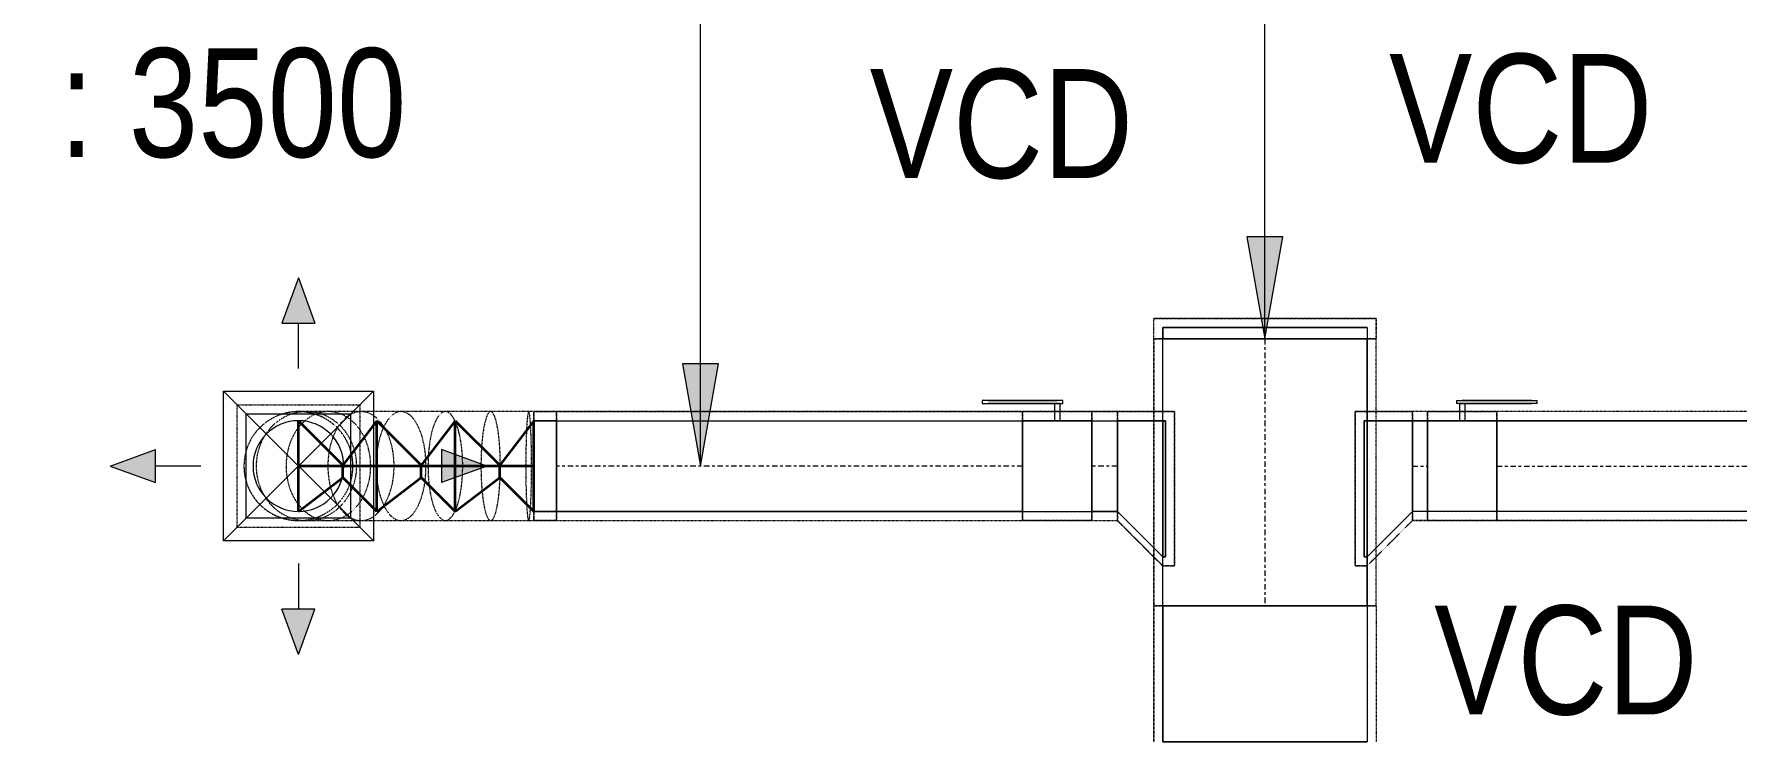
# Model space of a CAD drawing. Header units: inches. Extents: x -83664 to 20107, y -47222 to 19398.
# Drawn here: x 10370 to 14121, y -6877 to -5317 of the extents above; entities that cross this region are included whole.
import ezdxf

# ---------------------------------------------------------------- set-up
doc = ezdxf.new("R2010")
doc.units = ezdxf.units.IN
doc.header["$MEASUREMENT"] = 0
doc.linetypes.add('Center', pattern=[29.999999, 12, -6, 6, -6])
doc.linetypes.add('Hidden 0_50', pattern=[1.0584, 0.5292, -0.5292])
for name, color, linetype, lineweight in [('A-DETL-GENF', 7, 'Continuous', 9), ('G-ANNO-TEXT', 7, 'Continuous', 9), ('M-HVAC-CDFF', 7, 'Continuous', 9), ('M-HVAC-DUCT-CNTR', 7, 'Center', 9), ('M-HVAC-DUCT-IDEN', 7, 'Continuous', 18)]:
    doc.layers.add(name, color=color, linetype=linetype, lineweight=lineweight)
doc.layers.add('M-HVAC-DUCT', color=7, linetype='Continuous', lineweight=9, true_color=0xffe97f)
doc.layers.add('M-HVAC-DUCT-PATT', color=7, linetype='Continuous', lineweight=35, true_color=0x007f00)
doc.styles.add('Arial Narrow_21', font='ARIALN.TTF', dxfattribs={"height": 240})

# ---------------------------------------------------------------- blocks, each defined once
blk = doc.blocks.new('M_Rectangular Endcap - Standard-V21-FIRST FLOOR AC CONDITIONING LAYOUT - PART A')
at = {"layer": 'M-HVAC-DUCT', "color": 30, "true_color": 0xff7f00}
for p, q in [((0, 225), (0, -225)), ((0, -225), (0, 225)), ((0, 225), (25, 225)), ((25, 225), (0, 225)), ((25, 225), (25, -225)), ((25, -225), (25, 225)), ((25, -225), (0, -225)), ((25, -225), (0, -225))]:
    blk.add_line(p, q, dxfattribs=at)
blk = doc.blocks.new('M_Rectangular Tap - Beveled - Standard-7238469-FIRST FLOOR AC CONDITIONING LAYOUT - PART A')
at = {"layer": 'M-HVAC-DUCT', "color": 30, "true_color": 0xff7f00}
for p, q in [((100, 100), (-6.096, 100)), ((-6.096, 100), (100, 100)), ((-6.096, 100), (-6.096, -200)), ((-6.096, -200), (-6.096, 100)), ((100, 100), (100, -100)), ((100, -100), (100, 100)), ((0, -200), (100, -100)), ((0, -200), (100, -100)), ((-6.096, -200), (0, -200)), ((0, -200), (-6.096, -200))]:
    blk.add_line(p, q, dxfattribs=at)
blk = doc.blocks.new('M_Rectangular Tap - Beveled - Standard-7332058-FIRST FLOOR AC CONDITIONING LAYOUT - PART A')
at = {"layer": 'M-HVAC-DUCT', "color": 30, "true_color": 0xff7f00}
for p, q in [((0, 200), (-6.096, 200)), ((-6.096, -100), (-6.096, 200)), ((-6.096, 200), (-6.096, -100)), ((-6.096, 200), (0, 200)), ((100, 100), (0, 200)), ((100, 100), (0, 200)), ((100, 100), (100, -100)), ((100, -100), (100, 100)), ((-6.096, -100), (100, -100)), ((100, -100), (-6.096, -100))]:
    blk.add_line(p, q, dxfattribs=at)
blk = doc.blocks.new('GCE-AT-Supply Air Rectangular Diffuser - 230x230-7604639-FIRST FLOOR AC CONDITIONING LAYOUT - PART A')
at = {"layer": 'A-DETL-GENF', "true_color": 0xff7f00}
for points in [[(36.4, 315), (0, 415), (-36.4, 315)], [(-315, -36.4), (-315, 36.4), (-415, 0)], [(315, -36.4), (415, 0), (315, 36.4)], [(0, -415), (36.4, -315), (-36.4, -315)]]:
    blk.add_hatch(color=30, dxfattribs=at).paths.add_polyline_path(points)
at = {"layer": 'A-DETL-GENF', "color": 30, "true_color": 0xff7f00}
for p, q in [((0, 415), (-36.4, 315)), ((0, 415), (36.4, 315)), ((-36.4, 315), (36.4, 315)), ((0, 215), (0, 315)), ((-165, -165), (165, 165)), ((-165, 165), (165, -165)), ((-165, -165), (-165, 165)), ((-165, 165), (165, 165)), ((165, 165), (165, -165)), ((-415, 0), (-315, 36.4)), ((-315, -36.4), (-315, 36.4)), ((215, 0), (315, 0)), ((315, 36.4), (315, -36.4)), ((415, 0), (315, 36.4)), ((-415, 0), (-315, -36.4)), ((-215, 0), (-315, 0)), ((415, 0), (315, -36.4)), ((165, -165), (-165, -165)), ((0, -215), (0, -315)), ((36.4, -315), (-36.4, -315)), ((0, -415), (-36.4, -315)), ((0, -415), (36.4, -315))]:
    blk.add_line(p, q, dxfattribs=at)
blk = doc.blocks.new('M_Rectangular to Round Transition - Angle - 45 Degree-7598723-FIRST FLOOR AC CONDITIONING LAYOUT - PART A')
at = {"layer": 'M-HVAC-DUCT', "color": 30, "true_color": 0xff7f00}
for p, q in [((0, 100), (50, 100)), ((50, 100), (0, 100)), ((0, 100), (0, -100)), ((0, -100), (0, 100)), ((50, 0), (50, 100)), ((50, 0), (50, 100)), ((50, -100), (50, 0)), ((50, -100), (50, 0)), ((0, -100), (50, -100)), ((50, -100), (0, -100))]:
    blk.add_line(p, q, dxfattribs=at)
blk = doc.blocks.new('M_Rectangular to Round Transition - Angle - 45 Degree-V22-FIRST FLOOR AC CONDITIONING LAYOUT - PART A')
at = {"layer": 'M-HVAC-DUCT', "color": 30, "true_color": 0xff7f00}
for p, q in [((162294.4, 92218.2), (162524.4, 92218.2)), ((162294.4, 91988.2), (162294.4, 92218.2)), ((162524.4, 92218.2), (162524.4, 91988.2)), ((162524.4, 91988.2), (162294.4, 91988.2))]:
    blk.add_line(p, q, dxfattribs=at)
for start, end in [(90, 180), (0, 90), (180, 270), (270, 0)]:
    blk.add_arc((162409.4, 92103.2), 100, start, end, dxfattribs=at)
blk = doc.blocks.new('TEMW-ME-DMP-Volume Control Damper - Standard-7399614-FIRST FLOOR AC CONDITIONING LAYOUT - PART A')
at = {"layer": 'M-HVAC-DUCT', "color": 30, "true_color": 0xff7f00}
for p, q in [((-165.1, 144.4), (-165.1, 138.1)), ((-152.4, 144.4), (-165.1, 144.4)), ((-165.1, 138.1), (-152.4, 138.1)), ((0, 144.4), (-152.4, 144.4)), ((-152.4, 144.4), (0, 144.4)), ((0, 138.1), (-152.4, 138.1)), ((-152.4, 138.1), (0, 138.1)), ((-6.3, 138.1), (-6.3, 100)), ((6.4, 138.1), (-6.3, 138.1)), ((6.4, 138.1), (-6.3, 138.1)), ((12.7, 144.4), (0, 144.4)), ((0, 138.1), (12.7, 138.1)), ((6.4, 100), (6.4, 138.1)), ((12.7, 138.1), (12.7, 144.4)), ((-76.2, 100), (-76.2, -100)), ((-76.2, -100), (-76.2, 100)), ((76.2, 100), (-76.2, 100)), ((-76.2, 100), (76.2, 100)), ((-76.2, 100), (76.2, 100)), ((-6.3, 100), (6.4, 100)), ((-6.3, 100), (6.4, 100)), ((76.2, 100), (76.2, -100)), ((76.2, -100), (76.2, 100)), ((-76.2, -100), (76.2, -100)), ((-76.2, -100), (76.2, -100)), ((-76.2, -100), (76.2, -100))]:
    blk.add_line(p, q, dxfattribs=at)
blk = doc.blocks.new('TEMW-ME-DMP-Volume Control Damper - Standard-V25-FIRST FLOOR AC CONDITIONING LAYOUT - PART A')
at = {"layer": 'M-HVAC-DUCT', "color": 30, "true_color": 0xff7f00}
for p, q in [((-165.1, 138.1), (-165.1, 144.4)), ((-152.4, 144.4), (-165.1, 144.4)), ((-165.1, 138.1), (-152.4, 138.1)), ((0, 144.4), (-152.4, 144.4)), ((-152.4, 144.4), (0, 144.4)), ((0, 138.1), (-152.4, 138.1)), ((-152.4, 138.1), (0, 138.1)), ((-6.4, 100), (-6.4, 138.1)), ((6.3, 138.1), (-6.4, 138.1)), ((6.3, 138.1), (-6.4, 138.1)), ((12.7, 144.4), (0, 144.4)), ((0, 138.1), (12.7, 138.1)), ((6.3, 138.1), (6.3, 100)), ((12.7, 144.4), (12.7, 138.1)), ((-76.2, 100), (-76.2, -100)), ((-76.2, -100), (-76.2, 100)), ((76.2, 100), (-76.2, 100)), ((-76.2, 100), (76.2, 100)), ((-76.2, 100), (76.2, 100)), ((-6.4, 100), (6.3, 100)), ((-6.4, 100), (6.3, 100)), ((76.2, 100), (76.2, -100)), ((76.2, -100), (76.2, 100)), ((-76.2, -100), (76.2, -100)), ((-76.2, -100), (76.2, -100)), ((-76.2, -100), (76.2, -100))]:
    blk.add_line(p, q, dxfattribs=at)
blk = doc.blocks.new('M_Rectangular Transition - Length - Standard-8295419-FIRST FLOOR AC CONDITIONING LAYOUT - PART A')
at = {"layer": 'M-HVAC-DUCT', "color": 30, "true_color": 0xff7f00}
for p, q in [((0, 225), (0, -225)), ((0, 225), (300, 225)), ((0, 225), (300, 225)), ((0, -225), (0, 225)), ((300, -225), (300, 225)), ((300, 225), (300, -225)), ((0, -225), (300, -225)), ((300, -225), (0, -225))]:
    blk.add_line(p, q, dxfattribs=at)
blk = doc.blocks.new('TEMW-SMBZ-HO-BM-HVAC-00002_rvt-1-FIRST FLOOR AC CONDITIONING LAYOUT - PART A')
at = {"layer": 'M-HVAC-DUCT', "color": 30, "linetype": 'Hidden 0_50', "true_color": 0xff7f00}
for p, q in [((164783.2, 92428.3), (164293.2, 92428.3)), ((164293.2, 92428.3), (164783.2, 92428.3)), ((164293.2, 92383.3), (164293.2, 92428.3)), ((164293.2, 92383.3), (164293.2, 92428.3)), ((164783.2, 92428.3), (164783.2, 92383.3)), ((164783.2, 92383.3), (164783.2, 92428.3)), ((164293.2, 92383.3), (164783.2, 92383.3)), ((164783.2, 92383.3), (164293.2, 92383.3)), ((164293.2, 92383.3), (164293.2, 91795.3)), ((164293.2, 91795.3), (164293.2, 92383.3)), ((164783.2, 92383.3), (164293.2, 92383.3)), ((164293.2, 92383.3), (164783.2, 92383.3)), ((164783.2, 91795.3), (164783.2, 92383.3)), ((164783.2, 91795.3), (164783.2, 92383.3)), ((162274.4, 91968.2), (162274.4, 92238.2)), ((162274.4, 92238.2), (162544.4, 92238.2)), ((162544.4, 92238.2), (162544.4, 91968.2)), ((162427, 92223.2), (162409.4, 92223.2)), ((162475.3, 92223.2), (162427, 92223.2)), ((162547.2, 92223.2), (162475.3, 92223.2)), ((162635.4, 92223.2), (162547.2, 92223.2)), ((162733, 92223.2), (162635.4, 92223.2)), ((162832.8, 92223.2), (162733, 92223.2)), ((162916.5, 92223.2), (162832.8, 92223.2)), ((162927.7, 92223.2), (162916.5, 92223.2)), ((162927.7, 91983.2), (162927.7, 92223.2)), ((162927.7, 91983.2), (162927.7, 92223.2)), ((162977.7, 92223.2), (162927.7, 92223.2)), ((162927.7, 92223.2), (162977.7, 92223.2)), ((162927.7, 92223.2), (162927.7, 92103.2)), ((162927.7, 92223.2), (162927.7, 92103.2)), ((162977.7, 92223.2), (162977.7, 91983.2)), ((162977.7, 91983.2), (162977.7, 92223.2)), ((164004.5, 92223.2), (162977.7, 92223.2)), ((162977.7, 92223.2), (164004.5, 92223.2)), ((162977.7, 92223.2), (162977.7, 91983.2)), ((162977.7, 91983.2), (162977.7, 92223.2)), ((164004.5, 92223.2), (164004.5, 91983.2)), ((164004.5, 91983.2), (164004.5, 92223.2)), ((164004.5, 91983.2), (164004.5, 92223.2)), ((164004.5, 92223.2), (164156.9, 92223.2)), ((164156.9, 92223.2), (164004.5, 92223.2)), ((164004.5, 92223.2), (164004.5, 91983.2)), ((164156.9, 92223.2), (164156.9, 91983.2)), ((164156.9, 91983.2), (164156.9, 92223.2)), ((164156.9, 92223.2), (164156.9, 91983.2)), ((164156.9, 91983.2), (164156.9, 92223.2)), ((164213.2, 92223.2), (164156.9, 92223.2)), ((164156.9, 92223.2), (164213.2, 92223.2)), ((164213.2, 92223.2), (164339.3, 92223.2)), ((164213.2, 91983.2), (164213.2, 92223.2)), ((164213.2, 92223.2), (164213.2, 91983.2)), ((164339.3, 92223.2), (164213.2, 92223.2)), ((164213.2, 92223.2), (164213.2, 91983.2)), ((164213.2, 91983.2), (164213.2, 92223.2)), ((164339.3, 92223.2), (164339.3, 91883.2)), ((164339.3, 91883.2), (164339.3, 92223.2)), ((164737.1, 91883.2), (164737.1, 92223.2)), ((164737.1, 92223.2), (164863.2, 92223.2)), ((164863.2, 92223.2), (164737.1, 92223.2)), ((164737.1, 92223.2), (164737.1, 91883.2)), ((164863.2, 92223.2), (164863.2, 91983.2)), ((164863.2, 91983.2), (164863.2, 92223.2)), ((164863.2, 91983.2), (164863.2, 92223.2)), ((164863.2, 92223.2), (164863.2, 91983.2)), ((164896.6, 92223.2), (164863.2, 92223.2)), ((164896.6, 92223.2), (164863.2, 92223.2)), ((164896.6, 92223.2), (164896.6, 91983.2)), ((165049, 92223.2), (164896.6, 92223.2)), ((164896.6, 92223.2), (165049, 92223.2)), ((164896.6, 91983.2), (164896.6, 92223.2)), ((164896.6, 91983.2), (164896.6, 92223.2)), ((164896.6, 92223.2), (164896.6, 91983.2)), ((165049, 91983.2), (165049, 92223.2)), ((165049, 92223.2), (165049, 91983.2)), ((167243, 92223.2), (165049, 92223.2)), ((167243, 92223.2), (165049, 92223.2)), ((165049, 91983.2), (165049, 92223.2)), ((165049, 92223.2), (165049, 91983.2)), ((162927.7, 92103.2), (162927.7, 91983.2)), ((162927.7, 92103.2), (162927.7, 91983.2)), ((162409.4, 91983.2), (162427, 91983.2)), ((162427, 91983.2), (162475.3, 91983.2)), ((162475.3, 91983.2), (162547.2, 91983.2)), ((162547.2, 91983.2), (162635.4, 91983.2)), ((162635.4, 91983.2), (162733, 91983.2)), ((162733, 91983.2), (162832.8, 91983.2)), ((162832.8, 91983.2), (162916.5, 91983.2)), ((162916.5, 91983.2), (162927.7, 91983.2)), ((162977.7, 91983.2), (162927.7, 91983.2)), ((162927.7, 91983.2), (162977.7, 91983.2)), ((162977.7, 91983.2), (164004.5, 91983.2)), ((162977.7, 91983.2), (164004.5, 91983.2)), ((164156.9, 91983.2), (164004.5, 91983.2)), ((164004.5, 91983.2), (164156.9, 91983.2)), ((164156.9, 91983.2), (164213.2, 91983.2)), ((164156.9, 91983.2), (164213.2, 91983.2)), ((164313.2, 91883.2), (164213.2, 91983.2)), ((164213.2, 91983.2), (164313.2, 91883.2)), ((164863.2, 91983.2), (164763.2, 91883.2)), ((164763.2, 91883.2), (164863.2, 91983.2)), ((164863.2, 91983.2), (164896.6, 91983.2)), ((164896.6, 91983.2), (164863.2, 91983.2)), ((164896.6, 91983.2), (165049, 91983.2)), ((165049, 91983.2), (164896.6, 91983.2)), ((165049, 91983.2), (167243, 91983.2)), ((167243, 91983.2), (165049, 91983.2)), ((162544.4, 91968.2), (162274.4, 91968.2)), ((164339.3, 91883.2), (164313.2, 91883.2)), ((164313.2, 91883.2), (164339.3, 91883.2)), ((164763.2, 91883.2), (164737.1, 91883.2)), ((164737.1, 91883.2), (164763.2, 91883.2)), ((164293.2, 91795.3), (164783.2, 91795.3)), ((164783.2, 91795.3), (164293.2, 91795.3)), ((164293.2, 91795.3), (164293.2, 91495.3)), ((164293.2, 91495.3), (164293.2, 91795.3)), ((164783.2, 91795.3), (164293.2, 91795.3)), ((164293.2, 91795.3), (164783.2, 91795.3)), ((164783.2, 91795.3), (164783.2, 91495.3)), ((164783.2, 91795.3), (164783.2, 91495.3))]:
    blk.add_line(p, q, dxfattribs=at)
at = {"layer": 'M-HVAC-DUCT', "color": 30, "true_color": 0xff7f00}
for p, q in [((164763.2, 92383.3), (164313.2, 92383.3)), ((164313.2, 92383.3), (164763.2, 92383.3)), ((164313.2, 91795.3), (164313.2, 92383.3)), ((164313.2, 91795.3), (164313.2, 92383.3)), ((164763.2, 92383.3), (164763.2, 91795.3)), ((164763.2, 91795.3), (164763.2, 92383.3)), ((162977.7, 92003.2), (162977.7, 92203.2)), ((162977.7, 92203.2), (162977.7, 92003.2)), ((162977.7, 92203.2), (164004.5, 92203.2)), ((162977.7, 92203.2), (164004.5, 92203.2)), ((164004.5, 92003.2), (164004.5, 92203.2)), ((164004.5, 92203.2), (164004.5, 92003.2)), ((164156.9, 92003.2), (164156.9, 92203.2)), ((164156.9, 92203.2), (164156.9, 92003.2)), ((164156.9, 92203.2), (164213.2, 92203.2)), ((164156.9, 92203.2), (164213.2, 92203.2)), ((164213.2, 92003.2), (164213.2, 92203.2)), ((164213.2, 92203.2), (164213.2, 92003.2)), ((164313.2, 92203.2), (164313.2, 91903.2)), ((164313.2, 92203.2), (164319.3, 92203.2)), ((164319.3, 92203.2), (164313.2, 92203.2)), ((164313.2, 91903.2), (164313.2, 92203.2)), ((164319.3, 92203.2), (164319.3, 91903.2)), ((164319.3, 91903.2), (164319.3, 92203.2)), ((164757.1, 92203.2), (164763.2, 92203.2)), ((164763.2, 92203.2), (164757.1, 92203.2)), ((164757.1, 91903.2), (164757.1, 92203.2)), ((164757.1, 92203.2), (164757.1, 91903.2)), ((164763.2, 91903.2), (164763.2, 92203.2)), ((164763.2, 91903.2), (164763.2, 92203.2)), ((164863.2, 92203.2), (164863.2, 92003.2)), ((164863.2, 92003.2), (164863.2, 92203.2)), ((164863.2, 92203.2), (164896.6, 92203.2)), ((164896.6, 92203.2), (164863.2, 92203.2)), ((164896.6, 92203.2), (164896.6, 92003.2)), ((164896.6, 92003.2), (164896.6, 92203.2)), ((165049, 92203.2), (165049, 92003.2)), ((165049, 92003.2), (165049, 92203.2)), ((165049, 92203.2), (167243, 92203.2)), ((167243, 92203.2), (165049, 92203.2)), ((164004.5, 92003.2), (162977.7, 92003.2)), ((162977.7, 92003.2), (164004.5, 92003.2)), ((164213.2, 92003.2), (164156.9, 92003.2)), ((164156.9, 92003.2), (164213.2, 92003.2)), ((164896.6, 92003.2), (164863.2, 92003.2)), ((164896.6, 92003.2), (164863.2, 92003.2)), ((167243, 92003.2), (165049, 92003.2)), ((167243, 92003.2), (165049, 92003.2)), ((164319.3, 91903.2), (164313.2, 91903.2)), ((164313.2, 91903.2), (164319.3, 91903.2)), ((164763.2, 91903.2), (164757.1, 91903.2)), ((164757.1, 91903.2), (164763.2, 91903.2)), ((164763.2, 91795.3), (164313.2, 91795.3)), ((164313.2, 91795.3), (164763.2, 91795.3))]:
    blk.add_line(p, q, dxfattribs=at)
at = {"layer": 'M-HVAC-DUCT', "color": 30, "linetype": 'Hidden 0_50', "true_color": 0xff7f00}
for start, end in [(90, 270), (90, 180), (270, 90), (0, 90), (180, 270), (270, 0)]:
    blk.add_arc((162409.4, 92103.2), 120, start, end, dxfattribs=at)
for points in [[(162409.4, 92223.2), (162398.9, 92223.2), (162377.9, 92220.4), (162348.7, 92208.3), (162323.5, 92189), (162304.2, 92163.9), (162292.1, 92134.6), (162288, 92103.2), (162292.1, 92071.8), (162304.2, 92042.5), (162323.5, 92017.4), (162348.7, 91998.1), (162377.9, 91986), (162398.9, 91983.2), (162409.4, 91983.2)], [(162427, 92223.2), (162417.4, 92223.2), (162398.1, 92220.4), (162371, 92208.3), (162347.8, 92189), (162330, 92163.9), (162318.9, 92134.6), (162315, 92103.2), (162318.9, 92071.8), (162330, 92042.5), (162347.8, 92017.4), (162371, 91998.1), (162398.1, 91986), (162417.4, 91983.2), (162427, 91983.2)], [(162475.3, 92223.2), (162467.2, 92223.2), (162450.9, 92220.4), (162428.2, 92208.3), (162408.7, 92189), (162393.7, 92163.9), (162384.3, 92134.6), (162381, 92103.2), (162384.3, 92071.8), (162393.7, 92042.5), (162408.7, 92017.4), (162428.2, 91998.1), (162450.9, 91986), (162467.2, 91983.2), (162475.3, 91983.2)], [(162409.4, 91983.2), (162419.8, 91983.2), (162440.8, 91986), (162470, 91998.1), (162495.2, 92017.4), (162514.5, 92042.5), (162526.6, 92071.8), (162530.7, 92103.2), (162526.6, 92134.6), (162514.5, 92163.9), (162495.2, 92189), (162470, 92208.3), (162440.8, 92220.4), (162419.8, 92223.2), (162409.4, 92223.2)], [(162427, 91983.2), (162436.7, 91983.2), (162456, 91986), (162483, 91998.1), (162506.2, 92017.4), (162524, 92042.5), (162535.2, 92071.8), (162539, 92103.2), (162535.2, 92134.6), (162524, 92163.9), (162506.2, 92189), (162483, 92208.3), (162456, 92220.4), (162436.7, 92223.2), (162427, 92223.2)], [(162547.2, 92223.2), (162540.8, 92223.2), (162528.1, 92220.4), (162510.3, 92208.3), (162495, 92189), (162483.3, 92163.9), (162475.9, 92134.6), (162473.4, 92103.2), (162475.9, 92071.8), (162483.3, 92042.5), (162495, 92017.4), (162510.3, 91998.1), (162528.1, 91986), (162540.8, 91983.2), (162547.2, 91983.2)], [(162475.3, 91983.2), (162483.5, 91983.2), (162499.7, 91986), (162522.5, 91998.1), (162542, 92017.4), (162557, 92042.5), (162566.4, 92071.8), (162569.6, 92103.2), (162566.4, 92134.6), (162557, 92163.9), (162542, 92189), (162522.5, 92208.3), (162499.7, 92220.4), (162483.5, 92223.2), (162475.3, 92223.2)], [(162547.2, 91983.2), (162553.5, 91983.2), (162566.3, 91986), (162584.1, 91998.1), (162599.3, 92017.4), (162611.1, 92042.5), (162618.4, 92071.8), (162620.9, 92103.2), (162618.4, 92134.6), (162611.1, 92163.9), (162599.3, 92189), (162584.1, 92208.3), (162566.3, 92220.4), (162553.5, 92223.2), (162547.2, 92223.2)], [(162635.4, 92223.2), (162630.6, 92223.2), (162621, 92220.4), (162607.6, 92208.3), (162596.1, 92189), (162587.3, 92163.9), (162581.7, 92134.6), (162579.8, 92103.2), (162581.7, 92071.8), (162587.3, 92042.5), (162596.1, 92017.4), (162607.6, 91998.1), (162621, 91986), (162630.6, 91983.2), (162635.4, 91983.2)], [(162635.4, 91983.2), (162640.2, 91983.2), (162649.8, 91986), (162663.2, 91998.1), (162674.7, 92017.4), (162683.6, 92042.5), (162689.1, 92071.8), (162691, 92103.2), (162689.1, 92134.6), (162683.6, 92163.9), (162674.7, 92189), (162663.2, 92208.3), (162649.8, 92220.4), (162640.2, 92223.2), (162635.4, 92223.2)], [(162733, 92223.2), (162729.6, 92223.2), (162723, 92220.4), (162713.7, 92208.3), (162705.6, 92189), (162699.5, 92163.9), (162695.6, 92134.6), (162694.3, 92103.2), (162695.6, 92071.8), (162699.5, 92042.5), (162705.6, 92017.4), (162713.7, 91998.1), (162723, 91986), (162729.6, 91983.2), (162733, 91983.2)], [(162733, 91983.2), (162736.3, 91983.2), (162743, 91986), (162752.3, 91998.1), (162760.3, 92017.4), (162766.5, 92042.5), (162770.3, 92071.8), (162771.7, 92103.2), (162770.3, 92134.6), (162766.5, 92163.9), (162760.3, 92189), (162752.3, 92208.3), (162743, 92220.4), (162736.3, 92223.2), (162733, 92223.2)], [(162832.8, 92223.2), (162830.9, 92223.2), (162827.2, 92220.4), (162822, 92208.3), (162817.5, 92189), (162814.1, 92163.9), (162811.9, 92134.6), (162811.2, 92103.2), (162811.9, 92071.8), (162814.1, 92042.5), (162817.5, 92017.4), (162822, 91998.1), (162827.2, 91986), (162830.9, 91983.2), (162832.8, 91983.2)], [(162832.8, 91983.2), (162834.7, 91983.2), (162838.4, 91986), (162843.6, 91998.1), (162848, 92017.4), (162851.5, 92042.5), (162853.6, 92071.8), (162854.4, 92103.2), (162853.6, 92134.6), (162851.5, 92163.9), (162848, 92189), (162843.6, 92208.3), (162838.4, 92220.4), (162834.7, 92223.2), (162832.8, 92223.2)], [(162916.5, 92223.2), (162916, 92223.2), (162914.9, 92220.4), (162913.3, 92208.3), (162912, 92189), (162911, 92163.9), (162910.3, 92134.6), (162910.1, 92103.2), (162910.3, 92071.8), (162911, 92042.5), (162912, 92017.4), (162913.3, 91998.1), (162914.9, 91986), (162916, 91983.2), (162916.5, 91983.2)], [(162916.5, 91983.2), (162917.1, 91983.2), (162918.2, 91986), (162919.7, 91998.1), (162921, 92017.4), (162922.1, 92042.5), (162922.7, 92071.8), (162922.9, 92103.2), (162922.7, 92134.6), (162922.1, 92163.9), (162921, 92189), (162919.7, 92208.3), (162918.2, 92220.4), (162917.1, 92223.2), (162916.5, 92223.2)]]:
    blk.add_open_spline(points, degree=3, dxfattribs=at)
at = {"layer": 'M-HVAC-DUCT-CNTR', "color": 30, "true_color": 0xff7f00}
for p, q in [((164538.2, 92383.3), (164538.2, 91795.3)), ((164004.5, 92103.2), (162977.7, 92103.2)), ((164213.2, 92103.2), (164156.9, 92103.2)), ((164863.2, 92103.2), (164896.6, 92103.2)), ((165049, 92103.2), (167243, 92103.2))]:
    blk.add_line(p, q, dxfattribs=at)
at = {"layer": 'M-HVAC-DUCT-CNTR', "color": 30, "linetype": 'Continuous', "lineweight": 35, "true_color": 0xff7f00}
blk.add_open_spline([(162927.7, 92103.2), (162717.5, 92103.2), (162409.4, 92103.2), (162409.4, 92103.2)], degree=3, dxfattribs=at)
at = {"layer": 'M-HVAC-DUCT-PATT', "color": 30, "true_color": 0xff7f00}
for p, q in [((162409.4, 92003.2), (162409.4, 92203.2)), ((162409.4, 92203.2), (162507.1, 92105.4)), ((162582.1, 92203.2), (162507.1, 92105.4)), ((162582.1, 92003.2), (162582.1, 92203.2)), ((162582.1, 92003.2), (162582.1, 92203.2)), ((162582.1, 92203.2), (162679.9, 92105.4)), ((162754.9, 92203.2), (162679.9, 92105.4)), ((162754.9, 92003.2), (162754.9, 92203.2)), ((162754.9, 92003.2), (162754.9, 92203.2)), ((162754.9, 92203.2), (162852.7, 92105.4)), ((162927.7, 92203.2), (162852.7, 92105.4)), ((162927.7, 92003.2), (162927.7, 92203.2)), ((162927.7, 92003.2), (162927.7, 92203.2)), ((162507.1, 92078.2), (162507.1, 92105.4)), ((162679.9, 92078.2), (162679.9, 92105.4)), ((162852.7, 92078.2), (162852.7, 92105.4)), ((162409.4, 92003.2), (162507.1, 92078.2)), ((162582.1, 92003.2), (162507.1, 92078.2)), ((162582.1, 92003.2), (162679.9, 92078.2)), ((162754.9, 92003.2), (162679.9, 92078.2)), ((162754.9, 92003.2), (162852.7, 92078.2)), ((162927.7, 92003.2), (162852.7, 92078.2))]:
    blk.add_line(p, q, dxfattribs=at)
at = {"layer": 'M-HVAC-CDFF', "color": 6, "linetype": 'Hidden 0_50', "lineweight": 9, "true_color": 0xff00ff}
blk.add_blockref('GCE-AT-Supply Air Rectangular Diffuser - 230x230-7604639-FIRST FLOOR AC CONDITIONING LAYOUT - PART A', (162409.4, 92103.2), dxfattribs=at)
at = {"layer": 'M-HVAC-DUCT', "color": 6, "linetype": 'Hidden 0_50', "lineweight": 9, "true_color": 0xff00ff}
for name, p, rotation in [('M_Rectangular Endcap - Standard-V21-FIRST FLOOR AC CONDITIONING LAYOUT - PART A', (164538.2, 92383.3), 90), ('M_Rectangular to Round Transition - Angle - 45 Degree-7598723-FIRST FLOOR AC CONDITIONING LAYOUT - PART A', (162977.7, 92103.2), 180), ('M_Rectangular Transition - Length - Standard-8295419-FIRST FLOOR AC CONDITIONING LAYOUT - PART A', (164538.2, 91795.3), 270)]:
    blk.add_blockref(name, p, dxfattribs=dict(at, rotation=rotation))
for name, p in [('TEMW-ME-DMP-Volume Control Damper - Standard-7399614-FIRST FLOOR AC CONDITIONING LAYOUT - PART A', (164080.7, 92103.2)), ('M_Rectangular to Round Transition - Angle - 45 Degree-V22-FIRST FLOOR AC CONDITIONING LAYOUT - PART A', (0, 0))]:
    blk.add_blockref(name, p, dxfattribs=at)
at = {"layer": 'M-HVAC-DUCT', "color": 6, "linetype": 'Hidden 0_50', "lineweight": 9, "true_color": 0xff00ff, "extrusion": (0, 0, -1)}
for name, p in [('TEMW-ME-DMP-Volume Control Damper - Standard-V25-FIRST FLOOR AC CONDITIONING LAYOUT - PART A', (-164972.8, 92103.2)), ('M_Rectangular Tap - Beveled - Standard-7238469-FIRST FLOOR AC CONDITIONING LAYOUT - PART A', (-164313.2, 92103.2))]:
    blk.add_blockref(name, p, dxfattribs=at)
at = {"layer": 'M-HVAC-DUCT', "color": 6, "linetype": 'Hidden 0_50', "lineweight": 9, "true_color": 0xff00ff, "extrusion": (0, 0, -1), "rotation": 180}
blk.add_blockref('M_Rectangular Tap - Beveled - Standard-7332058-FIRST FLOOR AC CONDITIONING LAYOUT - PART A', (-164763.2, 92103.2), dxfattribs=at)
blk = doc.blocks.new('TEMW-SMBZ-HO-BM-HVAC-00002_rvt-2-FIRST FLOOR AC CONDITIONING LAYOUT - PART A')
at = {"layer": 'M-HVAC-DUCT', "color": 30, "linetype": 'Hidden 0_50', "true_color": 0xff7f00}
for p, q in [((164783.2, 92428.3), (164293.2, 92428.3)), ((164293.2, 92428.3), (164783.2, 92428.3)), ((164293.2, 92383.3), (164293.2, 92428.3)), ((164293.2, 92383.3), (164293.2, 92428.3)), ((164783.2, 92428.3), (164783.2, 92383.3)), ((164783.2, 92383.3), (164783.2, 92428.3)), ((164293.2, 92383.3), (164783.2, 92383.3)), ((164783.2, 92383.3), (164293.2, 92383.3)), ((164293.2, 92383.3), (164293.2, 91795.3)), ((164293.2, 91795.3), (164293.2, 92383.3)), ((164783.2, 92383.3), (164293.2, 92383.3)), ((164293.2, 92383.3), (164783.2, 92383.3)), ((164783.2, 91795.3), (164783.2, 92383.3)), ((164783.2, 91795.3), (164783.2, 92383.3)), ((162274.4, 91968.2), (162274.4, 92238.2)), ((162274.4, 92238.2), (162544.4, 92238.2)), ((162544.4, 92238.2), (162544.4, 91968.2)), ((162427, 92223.2), (162409.4, 92223.2)), ((162475.3, 92223.2), (162427, 92223.2)), ((162547.2, 92223.2), (162475.3, 92223.2)), ((162635.4, 92223.2), (162547.2, 92223.2)), ((162733, 92223.2), (162635.4, 92223.2)), ((162832.8, 92223.2), (162733, 92223.2)), ((162916.5, 92223.2), (162832.8, 92223.2)), ((162927.7, 92223.2), (162916.5, 92223.2)), ((162927.7, 91983.2), (162927.7, 92223.2)), ((162927.7, 91983.2), (162927.7, 92223.2)), ((162977.7, 92223.2), (162927.7, 92223.2)), ((162927.7, 92223.2), (162977.7, 92223.2)), ((162927.7, 92223.2), (162927.7, 92103.2)), ((162927.7, 92223.2), (162927.7, 92103.2)), ((162977.7, 92223.2), (162977.7, 91983.2)), ((162977.7, 91983.2), (162977.7, 92223.2)), ((164004.5, 92223.2), (162977.7, 92223.2)), ((162977.7, 92223.2), (164004.5, 92223.2)), ((162977.7, 92223.2), (162977.7, 91983.2)), ((162977.7, 91983.2), (162977.7, 92223.2)), ((164004.5, 92223.2), (164004.5, 91983.2)), ((164004.5, 91983.2), (164004.5, 92223.2)), ((164004.5, 91983.2), (164004.5, 92223.2)), ((164004.5, 92223.2), (164156.9, 92223.2)), ((164156.9, 92223.2), (164004.5, 92223.2)), ((164004.5, 92223.2), (164004.5, 91983.2)), ((164156.9, 92223.2), (164156.9, 91983.2)), ((164156.9, 91983.2), (164156.9, 92223.2)), ((164156.9, 92223.2), (164156.9, 91983.2)), ((164156.9, 91983.2), (164156.9, 92223.2)), ((164213.2, 92223.2), (164156.9, 92223.2)), ((164156.9, 92223.2), (164213.2, 92223.2)), ((164213.2, 92223.2), (164339.3, 92223.2)), ((164213.2, 91983.2), (164213.2, 92223.2)), ((164213.2, 92223.2), (164213.2, 91983.2)), ((164339.3, 92223.2), (164213.2, 92223.2)), ((164213.2, 92223.2), (164213.2, 91983.2)), ((164213.2, 91983.2), (164213.2, 92223.2)), ((164339.3, 92223.2), (164339.3, 91883.2)), ((164339.3, 91883.2), (164339.3, 92223.2)), ((164737.1, 91883.2), (164737.1, 92223.2)), ((164737.1, 92223.2), (164863.2, 92223.2)), ((164863.2, 92223.2), (164737.1, 92223.2)), ((164737.1, 92223.2), (164737.1, 91883.2)), ((164863.2, 92223.2), (164863.2, 91983.2)), ((164863.2, 91983.2), (164863.2, 92223.2)), ((164863.2, 91983.2), (164863.2, 92223.2)), ((164863.2, 92223.2), (164863.2, 91983.2)), ((164896.6, 92223.2), (164863.2, 92223.2)), ((164896.6, 92223.2), (164863.2, 92223.2)), ((164896.6, 92223.2), (164896.6, 91983.2)), ((165049, 92223.2), (164896.6, 92223.2)), ((164896.6, 92223.2), (165049, 92223.2)), ((164896.6, 91983.2), (164896.6, 92223.2)), ((164896.6, 91983.2), (164896.6, 92223.2)), ((164896.6, 92223.2), (164896.6, 91983.2)), ((165049, 91983.2), (165049, 92223.2)), ((165049, 92223.2), (165049, 91983.2)), ((167243, 92223.2), (165049, 92223.2)), ((167243, 92223.2), (165049, 92223.2)), ((165049, 91983.2), (165049, 92223.2)), ((165049, 92223.2), (165049, 91983.2)), ((162927.7, 92103.2), (162927.7, 91983.2)), ((162927.7, 92103.2), (162927.7, 91983.2)), ((162409.4, 91983.2), (162427, 91983.2)), ((162427, 91983.2), (162475.3, 91983.2)), ((162475.3, 91983.2), (162547.2, 91983.2)), ((162547.2, 91983.2), (162635.4, 91983.2)), ((162635.4, 91983.2), (162733, 91983.2)), ((162733, 91983.2), (162832.8, 91983.2)), ((162832.8, 91983.2), (162916.5, 91983.2)), ((162916.5, 91983.2), (162927.7, 91983.2)), ((162977.7, 91983.2), (162927.7, 91983.2)), ((162927.7, 91983.2), (162977.7, 91983.2)), ((162977.7, 91983.2), (164004.5, 91983.2)), ((162977.7, 91983.2), (164004.5, 91983.2)), ((164156.9, 91983.2), (164004.5, 91983.2)), ((164004.5, 91983.2), (164156.9, 91983.2)), ((164156.9, 91983.2), (164213.2, 91983.2)), ((164156.9, 91983.2), (164213.2, 91983.2)), ((164313.2, 91883.2), (164213.2, 91983.2)), ((164213.2, 91983.2), (164313.2, 91883.2)), ((164863.2, 91983.2), (164763.2, 91883.2)), ((164763.2, 91883.2), (164863.2, 91983.2)), ((164863.2, 91983.2), (164896.6, 91983.2)), ((164896.6, 91983.2), (164863.2, 91983.2)), ((164896.6, 91983.2), (165049, 91983.2)), ((165049, 91983.2), (164896.6, 91983.2)), ((165049, 91983.2), (167243, 91983.2)), ((167243, 91983.2), (165049, 91983.2)), ((162544.4, 91968.2), (162274.4, 91968.2)), ((164339.3, 91883.2), (164313.2, 91883.2)), ((164313.2, 91883.2), (164339.3, 91883.2)), ((164763.2, 91883.2), (164737.1, 91883.2)), ((164737.1, 91883.2), (164763.2, 91883.2)), ((164293.2, 91795.3), (164783.2, 91795.3)), ((164783.2, 91795.3), (164293.2, 91795.3)), ((164293.2, 91795.3), (164293.2, 91495.3)), ((164293.2, 91495.3), (164293.2, 91795.3)), ((164783.2, 91795.3), (164293.2, 91795.3)), ((164293.2, 91795.3), (164783.2, 91795.3)), ((164783.2, 91795.3), (164783.2, 91495.3)), ((164783.2, 91795.3), (164783.2, 91495.3))]:
    blk.add_line(p, q, dxfattribs=at)
at = {"layer": 'M-HVAC-DUCT', "color": 30, "true_color": 0xff7f00}
for p, q in [((164763.2, 92383.3), (164313.2, 92383.3)), ((164313.2, 92383.3), (164763.2, 92383.3)), ((164313.2, 91795.3), (164313.2, 92383.3)), ((164313.2, 91795.3), (164313.2, 92383.3)), ((164763.2, 92383.3), (164763.2, 91795.3)), ((164763.2, 91795.3), (164763.2, 92383.3)), ((162977.7, 92003.2), (162977.7, 92203.2)), ((162977.7, 92203.2), (162977.7, 92003.2)), ((162977.7, 92203.2), (164004.5, 92203.2)), ((162977.7, 92203.2), (164004.5, 92203.2)), ((164004.5, 92003.2), (164004.5, 92203.2)), ((164004.5, 92203.2), (164004.5, 92003.2)), ((164156.9, 92003.2), (164156.9, 92203.2)), ((164156.9, 92203.2), (164156.9, 92003.2)), ((164156.9, 92203.2), (164213.2, 92203.2)), ((164156.9, 92203.2), (164213.2, 92203.2)), ((164213.2, 92003.2), (164213.2, 92203.2)), ((164213.2, 92203.2), (164213.2, 92003.2)), ((164313.2, 92203.2), (164313.2, 91903.2)), ((164313.2, 92203.2), (164319.3, 92203.2)), ((164319.3, 92203.2), (164313.2, 92203.2)), ((164313.2, 91903.2), (164313.2, 92203.2)), ((164319.3, 92203.2), (164319.3, 91903.2)), ((164319.3, 91903.2), (164319.3, 92203.2)), ((164757.1, 92203.2), (164763.2, 92203.2)), ((164763.2, 92203.2), (164757.1, 92203.2)), ((164757.1, 91903.2), (164757.1, 92203.2)), ((164757.1, 92203.2), (164757.1, 91903.2)), ((164763.2, 91903.2), (164763.2, 92203.2)), ((164763.2, 91903.2), (164763.2, 92203.2)), ((164863.2, 92203.2), (164863.2, 92003.2)), ((164863.2, 92003.2), (164863.2, 92203.2)), ((164863.2, 92203.2), (164896.6, 92203.2)), ((164896.6, 92203.2), (164863.2, 92203.2)), ((164896.6, 92203.2), (164896.6, 92003.2)), ((164896.6, 92003.2), (164896.6, 92203.2)), ((165049, 92203.2), (165049, 92003.2)), ((165049, 92003.2), (165049, 92203.2)), ((165049, 92203.2), (167243, 92203.2)), ((167243, 92203.2), (165049, 92203.2)), ((164004.5, 92003.2), (162977.7, 92003.2)), ((162977.7, 92003.2), (164004.5, 92003.2)), ((164213.2, 92003.2), (164156.9, 92003.2)), ((164156.9, 92003.2), (164213.2, 92003.2)), ((164896.6, 92003.2), (164863.2, 92003.2)), ((164896.6, 92003.2), (164863.2, 92003.2)), ((167243, 92003.2), (165049, 92003.2)), ((167243, 92003.2), (165049, 92003.2)), ((164319.3, 91903.2), (164313.2, 91903.2)), ((164313.2, 91903.2), (164319.3, 91903.2)), ((164763.2, 91903.2), (164757.1, 91903.2)), ((164757.1, 91903.2), (164763.2, 91903.2)), ((164763.2, 91795.3), (164313.2, 91795.3)), ((164313.2, 91795.3), (164763.2, 91795.3))]:
    blk.add_line(p, q, dxfattribs=at)
at = {"layer": 'M-HVAC-DUCT', "color": 30, "linetype": 'Hidden 0_50', "true_color": 0xff7f00}
for start, end in [(90, 270), (90, 180), (270, 90), (0, 90), (180, 270), (270, 0)]:
    blk.add_arc((162409.4, 92103.2), 120, start, end, dxfattribs=at)
for points in [[(162409.4, 92223.2), (162398.9, 92223.2), (162377.9, 92220.4), (162348.7, 92208.3), (162323.5, 92189), (162304.2, 92163.9), (162292.1, 92134.6), (162288, 92103.2), (162292.1, 92071.8), (162304.2, 92042.5), (162323.5, 92017.4), (162348.7, 91998.1), (162377.9, 91986), (162398.9, 91983.2), (162409.4, 91983.2)], [(162427, 92223.2), (162417.4, 92223.2), (162398.1, 92220.4), (162371, 92208.3), (162347.8, 92189), (162330, 92163.9), (162318.9, 92134.6), (162315, 92103.2), (162318.9, 92071.8), (162330, 92042.5), (162347.8, 92017.4), (162371, 91998.1), (162398.1, 91986), (162417.4, 91983.2), (162427, 91983.2)], [(162475.3, 92223.2), (162467.2, 92223.2), (162450.9, 92220.4), (162428.2, 92208.3), (162408.7, 92189), (162393.7, 92163.9), (162384.3, 92134.6), (162381, 92103.2), (162384.3, 92071.8), (162393.7, 92042.5), (162408.7, 92017.4), (162428.2, 91998.1), (162450.9, 91986), (162467.2, 91983.2), (162475.3, 91983.2)], [(162409.4, 91983.2), (162419.8, 91983.2), (162440.8, 91986), (162470, 91998.1), (162495.2, 92017.4), (162514.5, 92042.5), (162526.6, 92071.8), (162530.7, 92103.2), (162526.6, 92134.6), (162514.5, 92163.9), (162495.2, 92189), (162470, 92208.3), (162440.8, 92220.4), (162419.8, 92223.2), (162409.4, 92223.2)], [(162427, 91983.2), (162436.7, 91983.2), (162456, 91986), (162483, 91998.1), (162506.2, 92017.4), (162524, 92042.5), (162535.2, 92071.8), (162539, 92103.2), (162535.2, 92134.6), (162524, 92163.9), (162506.2, 92189), (162483, 92208.3), (162456, 92220.4), (162436.7, 92223.2), (162427, 92223.2)], [(162547.2, 92223.2), (162540.8, 92223.2), (162528.1, 92220.4), (162510.3, 92208.3), (162495, 92189), (162483.3, 92163.9), (162475.9, 92134.6), (162473.4, 92103.2), (162475.9, 92071.8), (162483.3, 92042.5), (162495, 92017.4), (162510.3, 91998.1), (162528.1, 91986), (162540.8, 91983.2), (162547.2, 91983.2)], [(162475.3, 91983.2), (162483.5, 91983.2), (162499.7, 91986), (162522.5, 91998.1), (162542, 92017.4), (162557, 92042.5), (162566.4, 92071.8), (162569.6, 92103.2), (162566.4, 92134.6), (162557, 92163.9), (162542, 92189), (162522.5, 92208.3), (162499.7, 92220.4), (162483.5, 92223.2), (162475.3, 92223.2)], [(162547.2, 91983.2), (162553.5, 91983.2), (162566.3, 91986), (162584.1, 91998.1), (162599.3, 92017.4), (162611.1, 92042.5), (162618.4, 92071.8), (162620.9, 92103.2), (162618.4, 92134.6), (162611.1, 92163.9), (162599.3, 92189), (162584.1, 92208.3), (162566.3, 92220.4), (162553.5, 92223.2), (162547.2, 92223.2)], [(162635.4, 92223.2), (162630.6, 92223.2), (162621, 92220.4), (162607.6, 92208.3), (162596.1, 92189), (162587.3, 92163.9), (162581.7, 92134.6), (162579.8, 92103.2), (162581.7, 92071.8), (162587.3, 92042.5), (162596.1, 92017.4), (162607.6, 91998.1), (162621, 91986), (162630.6, 91983.2), (162635.4, 91983.2)], [(162635.4, 91983.2), (162640.2, 91983.2), (162649.8, 91986), (162663.2, 91998.1), (162674.7, 92017.4), (162683.6, 92042.5), (162689.1, 92071.8), (162691, 92103.2), (162689.1, 92134.6), (162683.6, 92163.9), (162674.7, 92189), (162663.2, 92208.3), (162649.8, 92220.4), (162640.2, 92223.2), (162635.4, 92223.2)], [(162733, 92223.2), (162729.6, 92223.2), (162723, 92220.4), (162713.7, 92208.3), (162705.6, 92189), (162699.5, 92163.9), (162695.6, 92134.6), (162694.3, 92103.2), (162695.6, 92071.8), (162699.5, 92042.5), (162705.6, 92017.4), (162713.7, 91998.1), (162723, 91986), (162729.6, 91983.2), (162733, 91983.2)], [(162733, 91983.2), (162736.3, 91983.2), (162743, 91986), (162752.3, 91998.1), (162760.3, 92017.4), (162766.5, 92042.5), (162770.3, 92071.8), (162771.7, 92103.2), (162770.3, 92134.6), (162766.5, 92163.9), (162760.3, 92189), (162752.3, 92208.3), (162743, 92220.4), (162736.3, 92223.2), (162733, 92223.2)], [(162832.8, 92223.2), (162830.9, 92223.2), (162827.2, 92220.4), (162822, 92208.3), (162817.5, 92189), (162814.1, 92163.9), (162811.9, 92134.6), (162811.2, 92103.2), (162811.9, 92071.8), (162814.1, 92042.5), (162817.5, 92017.4), (162822, 91998.1), (162827.2, 91986), (162830.9, 91983.2), (162832.8, 91983.2)], [(162832.8, 91983.2), (162834.7, 91983.2), (162838.4, 91986), (162843.6, 91998.1), (162848, 92017.4), (162851.5, 92042.5), (162853.6, 92071.8), (162854.4, 92103.2), (162853.6, 92134.6), (162851.5, 92163.9), (162848, 92189), (162843.6, 92208.3), (162838.4, 92220.4), (162834.7, 92223.2), (162832.8, 92223.2)], [(162916.5, 92223.2), (162916, 92223.2), (162914.9, 92220.4), (162913.3, 92208.3), (162912, 92189), (162911, 92163.9), (162910.3, 92134.6), (162910.1, 92103.2), (162910.3, 92071.8), (162911, 92042.5), (162912, 92017.4), (162913.3, 91998.1), (162914.9, 91986), (162916, 91983.2), (162916.5, 91983.2)], [(162916.5, 91983.2), (162917.1, 91983.2), (162918.2, 91986), (162919.7, 91998.1), (162921, 92017.4), (162922.1, 92042.5), (162922.7, 92071.8), (162922.9, 92103.2), (162922.7, 92134.6), (162922.1, 92163.9), (162921, 92189), (162919.7, 92208.3), (162918.2, 92220.4), (162917.1, 92223.2), (162916.5, 92223.2)]]:
    blk.add_open_spline(points, degree=3, dxfattribs=at)
at = {"layer": 'M-HVAC-DUCT-CNTR', "color": 30, "true_color": 0xff7f00}
for p, q in [((164538.2, 92383.3), (164538.2, 91795.3)), ((164004.5, 92103.2), (162977.7, 92103.2)), ((164213.2, 92103.2), (164156.9, 92103.2)), ((164863.2, 92103.2), (164896.6, 92103.2)), ((165049, 92103.2), (167243, 92103.2))]:
    blk.add_line(p, q, dxfattribs=at)
at = {"layer": 'M-HVAC-DUCT-CNTR', "color": 30, "linetype": 'Continuous', "lineweight": 35, "true_color": 0xff7f00}
blk.add_open_spline([(162927.7, 92103.2), (162717.5, 92103.2), (162409.4, 92103.2), (162409.4, 92103.2)], degree=3, dxfattribs=at)
at = {"layer": 'M-HVAC-DUCT-PATT', "color": 30, "true_color": 0xff7f00}
for p, q in [((162409.4, 92003.2), (162409.4, 92203.2)), ((162409.4, 92203.2), (162507.1, 92105.4)), ((162582.1, 92203.2), (162507.1, 92105.4)), ((162582.1, 92003.2), (162582.1, 92203.2)), ((162582.1, 92003.2), (162582.1, 92203.2)), ((162582.1, 92203.2), (162679.9, 92105.4)), ((162754.9, 92203.2), (162679.9, 92105.4)), ((162754.9, 92003.2), (162754.9, 92203.2)), ((162754.9, 92003.2), (162754.9, 92203.2)), ((162754.9, 92203.2), (162852.7, 92105.4)), ((162927.7, 92203.2), (162852.7, 92105.4)), ((162927.7, 92003.2), (162927.7, 92203.2)), ((162927.7, 92003.2), (162927.7, 92203.2)), ((162507.1, 92078.2), (162507.1, 92105.4)), ((162679.9, 92078.2), (162679.9, 92105.4)), ((162852.7, 92078.2), (162852.7, 92105.4)), ((162409.4, 92003.2), (162507.1, 92078.2)), ((162582.1, 92003.2), (162507.1, 92078.2)), ((162582.1, 92003.2), (162679.9, 92078.2)), ((162754.9, 92003.2), (162679.9, 92078.2)), ((162754.9, 92003.2), (162852.7, 92078.2)), ((162927.7, 92003.2), (162852.7, 92078.2))]:
    blk.add_line(p, q, dxfattribs=at)
at = {"layer": 'M-HVAC-CDFF', "color": 6, "linetype": 'Hidden 0_50', "lineweight": 9, "true_color": 0xff00ff}
blk.add_blockref('GCE-AT-Supply Air Rectangular Diffuser - 230x230-7604639-FIRST FLOOR AC CONDITIONING LAYOUT - PART A', (162409.4, 92103.2), dxfattribs=at)
at = {"layer": 'M-HVAC-DUCT', "color": 6, "linetype": 'Hidden 0_50', "lineweight": 9, "true_color": 0xff00ff}
for name, p, rotation in [('M_Rectangular Endcap - Standard-V21-FIRST FLOOR AC CONDITIONING LAYOUT - PART A', (164538.2, 92383.3), 90), ('M_Rectangular to Round Transition - Angle - 45 Degree-7598723-FIRST FLOOR AC CONDITIONING LAYOUT - PART A', (162977.7, 92103.2), 180), ('M_Rectangular Transition - Length - Standard-8295419-FIRST FLOOR AC CONDITIONING LAYOUT - PART A', (164538.2, 91795.3), 270)]:
    blk.add_blockref(name, p, dxfattribs=dict(at, rotation=rotation))
for name, p in [('TEMW-ME-DMP-Volume Control Damper - Standard-7399614-FIRST FLOOR AC CONDITIONING LAYOUT - PART A', (164080.7, 92103.2)), ('M_Rectangular to Round Transition - Angle - 45 Degree-V22-FIRST FLOOR AC CONDITIONING LAYOUT - PART A', (0, 0))]:
    blk.add_blockref(name, p, dxfattribs=at)
at = {"layer": 'M-HVAC-DUCT', "color": 6, "linetype": 'Hidden 0_50', "lineweight": 9, "true_color": 0xff00ff, "extrusion": (0, 0, -1)}
for name, p in [('TEMW-ME-DMP-Volume Control Damper - Standard-V25-FIRST FLOOR AC CONDITIONING LAYOUT - PART A', (-164972.8, 92103.2)), ('M_Rectangular Tap - Beveled - Standard-7238469-FIRST FLOOR AC CONDITIONING LAYOUT - PART A', (-164313.2, 92103.2))]:
    blk.add_blockref(name, p, dxfattribs=at)
at = {"layer": 'M-HVAC-DUCT', "color": 6, "linetype": 'Hidden 0_50', "lineweight": 9, "true_color": 0xff00ff, "extrusion": (0, 0, -1), "rotation": 180}
blk.add_blockref('M_Rectangular Tap - Beveled - Standard-7332058-FIRST FLOOR AC CONDITIONING LAYOUT - PART A', (-164763.2, 92103.2), dxfattribs=at)

msp = doc.modelspace()

# ---------------------------------------------------------------- hatches: boundary and pattern name
at = {"layer": 'M-HVAC-DUCT-IDEN', "lineweight": 9}
for points in [[(13081.5, -5988.9), (13121.2, -5763.9), (13041.9, -5763.9)], [(11838.3, -6269), (11878, -6044), (11798.6, -6044)]]:
    msp.add_hatch(color=256, dxfattribs=at).paths.add_polyline_path(points)

# ---------------------------------------------------------------- linework, layer by layer
for p, q in [((13081.5, -5988.9), (13081.5, -4115.5)), ((11838.3, -6269), (11838.3, -5261.1)), ((13121.2, -5763.9), (13041.9, -5763.9)), ((13041.9, -5763.9), (13081.5, -5988.9)), ((13081.5, -5988.9), (13121.2, -5763.9)), ((11878, -6044), (11798.6, -6044)), ((11798.6, -6044), (11838.3, -6269)), ((11838.3, -6269), (11878, -6044))]:
    msp.add_line(p, q, dxfattribs=at)

# ---------------------------------------------------------------- block references
at = {"lineweight": 5}
for name in ['TEMW-SMBZ-HO-BM-HVAC-00002_rvt-1-FIRST FLOOR AC CONDITIONING LAYOUT - PART A', 'TEMW-SMBZ-HO-BM-HVAC-00002_rvt-2-FIRST FLOOR AC CONDITIONING LAYOUT - PART A']:
    msp.add_blockref(name, (-151456.7, -98372.2), dxfattribs=at)

# ---------------------------------------------------------------- texts
at = {"layer": 'G-ANNO-TEXT', "char_height": 240, "width": 733.544, "attachment_point": 1, "style": 'Arial Narrow_21'}
for insert in [(13355, -5360.7), (12211.1, -5394.3), (13454.4, -6576.3)]:
    msp.add_mtext('VCD', dxfattribs=dict(at, insert=insert))
at = {"layer": 'M-HVAC-DUCT-IDEN', "lineweight": 9, "insert": (9754, -5348.2), "char_height": 240, "width": 1803.797, "attachment_point": 1, "style": 'Arial Narrow_21'}
msp.add_mtext('BOD : 3500', dxfattribs=at)

doc.saveas('drawing.dxf')
